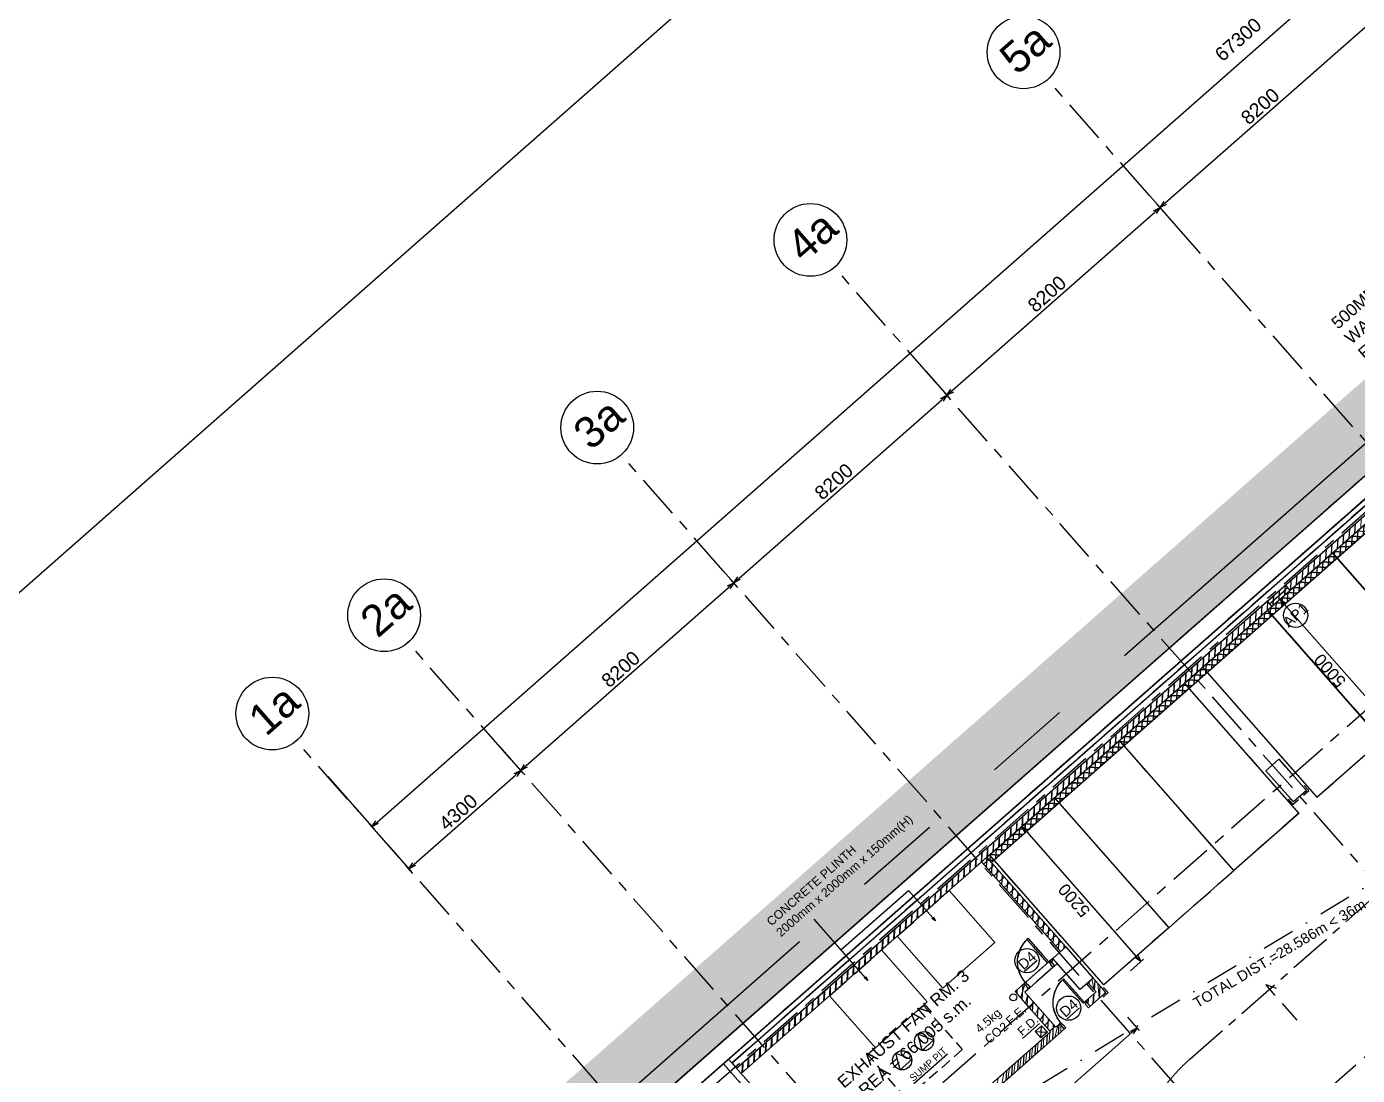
# Model space of a CAD drawing. Header units: millimetres. Extents: x 833946797 to 834440930, y 817746008 to 818399503.
# Drawn here: x 834256823 to 834295254, y 817992546 to 818022827 of the extents above; entities that cross this region are included whole.
import ezdxf
from ezdxf.enums import TextEntityAlignment as Align

# ---------------------------------------------------------------- set-up
doc = ezdxf.new("R2010")
doc.units = ezdxf.units.MM
doc.header["$LTSCALE"] = 100
for name, pattern in [('base plan(mm)$0$PHANTOM', [2.5, 1.25, -0.25, 0.25, -0.25, 0.25, -0.25]), ('CENTER', [2, 1.25, -0.25, 0.25, -0.25]), ('DASHDOT2', [12.7, 6.35, -3.175, 0, -3.175]), ('Grid Line', [22.225, 12.7, -3.175, 3.175, -3.175]), ('Hidden', [9.525, 6.35, -3.175]), ('HIDDEN2', [4.7625, 3.175, -1.5875])]:
    doc.linetypes.add(name, pattern=pattern)
for name, color, linetype in [('+C-10', 10, 'Continuous'), ('+C-160', 160, 'Hidden'), ('A-COLS', 3, 'Continuous'), ('DLN020__', 6, 'Continuous'), ('DLN030_1', 1, 'Continuous'), ('DLN030_2', 1, 'Continuous'), ('DLN0401_', 7, 'Continuous'), ('DLN0403__Room Name', 7, 'Continuous'), ('DLN040__', 3, 'Continuous'), ('DLN051__', 7, 'Continuous'), ('DLN060__', 7, 'Continuous'), ('DLN210__', 7, 'Continuous'), ('DLN325__', 7, 'Continuous'), ('DLN580__', 4, 'Continuous'), ('DLN660', 1, 'Continuous'), ('DLN810__', 1, 'Continuous'), ('DLN914', 3, 'base plan(mm)$0$PHANTOM'), ('FITDOOR', 7, 'Continuous'), ('MOE', 6, 'DASHDOT2')]:
    doc.layers.add(name, color=color, linetype=linetype)
for name, color, linetype, lineweight in [('A-DOOR', 6, 'Continuous', 9), ('A-PLINTH', 2, 'Continuous', 9), ('A-WALL', 7, 'Continuous', 9), ('CORNER GUARD', 2, 'Continuous', 50), ('HCL520__', 2, 'Continuous', 20), ('HCL520_T', 7, 'Continuous', 18)]:
    doc.layers.add(name, color=color, linetype=linetype, lineweight=lineweight)
doc.styles.get("Standard").update_dxf_attribs({"font": 'swiss.ttf'})
doc.styles.add('Swis721tBT', font='swissl.ttf')
doc.dimstyles.new('INTDIM', dxfattribs={"dimtxt": 200, "dimasz": 125, "dimexe": 100, "dimexo": 150, "dimgap": 80, "dimtad": 1, "dimdec": 0, "dimzin": 9, "dimdsep": 46, "dimtxsty": 'Swis721tBT', "dimblk": 'OPEN30', "dimcen": -125, "dimclrd": 256, "dimclre": 256, "dimclrt": 2, "dimaunit": 1, "dimadec": 1, "dimazin": 0, "dimtfac": 0.444444, "dimtdec": 0, "dimtix": 1, "dimtmove": 2, "dimatfit": 3, "dimldrblk": 'OPEN30', "dimfxl": 0, "dimtolj": 1, "dimlwd": -1, "dimlwe": -1, "dimarcsym": 0})
doc.dimstyles.new('INTDIM350', dxfattribs={"dimtxt": 350, "dimasz": 200, "dimexe": 100, "dimexo": 150, "dimgap": 100, "dimtad": 1, "dimdec": 0, "dimzin": 9, "dimdsep": 46, "dimtxsty": 'Swis721tBT', "dimblk": 'OPEN30', "dimcen": -125, "dimclrd": 256, "dimclre": 256, "dimclrt": 2, "dimaunit": 1, "dimadec": 1, "dimazin": 0, "dimtfac": 0.444444, "dimtdec": 0, "dimtix": 1, "dimtmove": 2, "dimatfit": 3, "dimldrblk": 'OPEN30', "dimfxl": 0, "dimtolj": 1, "dimlwd": -1, "dimlwe": -1, "dimarcsym": 0})
pattern_1 = [(86.350195828, (-1e-07, 1e-07), (-158.428018635, 10.105711821), [])]

# ---------------------------------------------------------------- blocks, each defined once
blk = doc.blocks.new('_Open30')
at = {"color": 0, "linetype": 'ByBlock', "lineweight": -2}
for p, q in [((-1, 0.27), (0, 0)), ((0, 0), (-1, -0.27)), ((0, 0), (-1, 0))]:
    blk.add_line(p, q, dxfattribs=at)
blk = doc.blocks.new('*D21')
at = {"layer": 'Defpoints', "color": 0}
for p in [(834276545, 818007565), (834277246, 818006769), (834270390, 818002148)]:
    blk.add_point(p, dxfattribs=at)
at = {"layer": 'DLN030_1', "linetype": 'Continuous'}
for p, q in [((834276644, 818007453), (834277312, 818006694)), ((834271241, 818001484), (834277096, 818006637)), ((834270489, 818002035), (834271157, 818001276))]:
    blk.add_line(p, q, dxfattribs=at)
at = {"layer": 'DLN030_1', "xscale": 200, "yscale": 200, "zscale": 200}
for p, rotation in [((834277246, 818006769), 41.35019658541407), ((834271091, 818001352), 221.350196585414)]:
    blk.add_blockref('_Open30', p, dxfattribs=dict(at, rotation=rotation))
at = {"layer": 'DLN030_1', "color": 2, "insert": (834273980, 818004275), "char_height": 400, "attachment_point": 5, "rotation": 41.3502, "style": 'Swis721tBT'}
blk.add_mtext('\\A1;8200', dxfattribs=at)
blk = doc.blocks.new('*D22')
at = {"layer": 'Defpoints', "color": 0}
for p in [(834282701, 818012983), (834283402, 818012186), (834276545, 818007565)]:
    blk.add_point(p, dxfattribs=at)
at = {"layer": 'DLN030_1', "linetype": 'Continuous'}
for p, q in [((834282800, 818012870), (834283468, 818012111)), ((834277396, 818006901), (834283252, 818012054)), ((834276644, 818007453), (834277312, 818006694))]:
    blk.add_line(p, q, dxfattribs=at)
at = {"layer": 'DLN030_1', "xscale": 200, "yscale": 200, "zscale": 200}
for p, rotation in [((834283402, 818012186), 41.35019658541407), ((834277246, 818006769), 221.350196585414)]:
    blk.add_blockref('_Open30', p, dxfattribs=dict(at, rotation=rotation))
at = {"layer": 'DLN030_1', "color": 2, "insert": (834280135, 818009692), "char_height": 400, "attachment_point": 5, "rotation": 41.3502, "style": 'Swis721tBT'}
blk.add_mtext('\\A1;8200', dxfattribs=at)
blk = doc.blocks.new('*D23')
at = {"layer": 'Defpoints', "color": 0}
for p in [(834288857, 818018400), (834289557, 818017604), (834282701, 818012983)]:
    blk.add_point(p, dxfattribs=at)
at = {"layer": 'DLN030_1', "linetype": 'Continuous'}
for p, q in [((834288956, 818018287), (834289623, 818017529)), ((834283552, 818012318), (834289407, 818017472)), ((834282800, 818012870), (834283468, 818012111))]:
    blk.add_line(p, q, dxfattribs=at)
at = {"layer": 'DLN030_1', "xscale": 200, "yscale": 200, "zscale": 200}
for p, rotation in [((834289557, 818017604), 41.35019658541407), ((834283402, 818012186), 221.350196585414)]:
    blk.add_blockref('_Open30', p, dxfattribs=dict(at, rotation=rotation))
at = {"layer": 'DLN030_1', "color": 2, "insert": (834286291, 818015109), "char_height": 400, "attachment_point": 5, "rotation": 41.3502, "style": 'Swis721tBT'}
blk.add_mtext('\\A1;8200', dxfattribs=at)
blk = doc.blocks.new('*D24')
at = {"layer": 'Defpoints', "color": 0}
for p in [(834295713, 818023021), (834297320, 818021195), (834290596, 818016423)]:
    blk.add_point(p, dxfattribs=at)
at = {"layer": 'DLN030_1', "linetype": 'Continuous'}
for p, q in [((834297221, 818021308), (834295647, 818023096)), ((834289708, 818017736), (834295563, 818022889)), ((834290497, 818016536), (834289491, 818017679))]:
    blk.add_line(p, q, dxfattribs=at)
at = {"layer": 'DLN030_1', "xscale": 200, "yscale": 200, "zscale": 200}
for p, rotation in [((834295713, 818023021), 41.35019658541407), ((834289557, 818017604), 221.350196585414)]:
    blk.add_blockref('_Open30', p, dxfattribs=dict(at, rotation=rotation))
at = {"layer": 'DLN030_1', "color": 2, "insert": (834292447, 818020527), "char_height": 400, "attachment_point": 5, "rotation": 41.3502, "style": 'Swis721tBT'}
blk.add_mtext('\\A1;8200', dxfattribs=at)
blk = doc.blocks.new('*D29')
at = {"layer": 'Defpoints', "color": 0}
for p in [(834270390, 818002148), (834271091, 818001352), (834267162, 817999307)]:
    blk.add_point(p, dxfattribs=at)
at = {"layer": 'DLN030_1', "linetype": 'Continuous'}
for p, q in [((834270489, 818002035), (834271157, 818001276)), ((834268013, 817998643), (834270940, 818001219)), ((834267261, 817999194), (834267929, 817998436))]:
    blk.add_line(p, q, dxfattribs=at)
at = {"layer": 'DLN030_1', "xscale": 200, "yscale": 200, "zscale": 200}
for p, rotation in [((834271091, 818001352), 41.35019658541407), ((834267863, 817998511), 221.350196585414)]:
    blk.add_blockref('_Open30', p, dxfattribs=dict(at, rotation=rotation))
at = {"layer": 'DLN030_1', "color": 2, "insert": (834269288, 818000145), "char_height": 400, "attachment_point": 5, "rotation": 41.3502, "style": 'Swis721tBT'}
blk.add_mtext('\\A1;4300', dxfattribs=at)
blk = doc.blocks.new('*D30')
at = {"layer": 'Defpoints', "color": 0}
for p in [(834315939, 818045751), (834317314, 818044188), (834265417, 818001289)]:
    blk.add_point(p, dxfattribs=at)
at = {"layer": 'DLN030_1', "linetype": 'Continuous'}
for p, q in [((834316038, 818045639), (834317380, 818044113)), ((834266943, 817999858), (834317164, 818044056)), ((834265517, 818001176), (834266859, 817999651))]:
    blk.add_line(p, q, dxfattribs=at)
at = {"layer": 'DLN030_1', "xscale": 200, "yscale": 200, "zscale": 200}
for p, rotation in [((834317314, 818044188), 41.35019658541407), ((834266793, 817999726), 221.350196585414)]:
    blk.add_blockref('_Open30', p, dxfattribs=dict(at, rotation=rotation))
at = {"layer": 'DLN030_1', "color": 2, "insert": (834291095, 818022093), "char_height": 400, "attachment_point": 1, "rotation": 41.3502, "line_spacing_factor": 0.938532, "style": 'Swis721tBT'}
blk.add_mtext('\\A1;67300', dxfattribs=at)
blk = doc.blocks.new('DR1CD')
at = {"layer": 'FITDOOR'}
for p, q in [((0, 1), (45, 1)), ((0, 1), (0, 0)), ((45, 0), (45, 1)), ((0, 0), (45, 0))]:
    blk.add_line(p, q, dxfattribs=at)
blk = doc.blocks.new('DR1CM')
at = {"layer": 'FITDOOR', "color": 6}
blk.add_arc((0, 0), 1, 0, 90, dxfattribs=at)
blk = doc.blocks.new('DLN-Single Door - Opening 2 - 950 x2138 _WH_-1922936-Car Park_B2_F')
at = {"layer": 'A-WALL', "lineweight": 25}
for p, q in [((-500, -100), (-500, 100)), ((500, -100), (500, 100))]:
    blk.add_line(p, q, dxfattribs=at)
at = {"layer": 'FITDOOR'}
for p, q in [((-437, 100), (-500, 100)), ((-500, 63), (-500, 100)), ((-488, 63), (-500, 63)), ((-437, -25), (-437, 100)), ((438, 100), (500, 100)), ((438, -25), (438, 100)), ((488, 63), (500, 63)), ((500, 63), (500, 100)), ((-500, -100), (-500, -63)), ((-488, -63), (-500, -63)), ((-450, -100), (-500, -100)), ((-450, -100), (-450, -25)), ((-437, -25), (-450, -25)), ((438, -25), (450, -25)), ((450, -100), (450, -25)), ((450, -100), (500, -100)), ((488, -63), (500, -63)), ((500, -100), (500, -63))]:
    blk.add_line(p, q, dxfattribs=at)
at = {"layer": 'DLN325__', "extrusion": (0, 0, -1), "yscale": 899.9999999999994, "zscale": -0.9999999999999993, "rotation": 179.9999999980843}
blk.add_blockref('DR1CD', (450, -100), dxfattribs=at)
at = {"layer": 'DLN325__', "extrusion": (0, 0, -1), "xscale": 899.9999999999986, "yscale": 899.9999999999986, "zscale": -899.9999999999986, "rotation": 179.9999999980843}
blk.add_blockref('DR1CM', (450, -100), dxfattribs=at)
blk = doc.blocks.new('DLN-Single Door - Opening 5 -  950 x 2025 _WH_-1665005-Car Park_B2_F')
at = {"layer": 'A-DOOR', "rotation": 359.9999999999991}
blk.add_blockref('DLN-Single Door - Opening 2 - 950 x2138 _WH_-1922936-Car Park_B2_F', (5, 0), dxfattribs=at)
blk = doc.blocks.new('DLN_Parking - Parking - 2500 x 5000 _WL_-V11-Car Park_B2_F')
at = {"layer": 'DLN660'}
for p, q in [((0, 0), (0, 4999.99534)), ((2500, 4999.99534), (2500, 0)), ((2500, 0), (0, 0))]:
    blk.add_line(p, q, dxfattribs=at)
blk = doc.blocks.new('CORNER GUARD')
at = {"layer": 'CORNER GUARD', "color": 0, "const_width": 20}
blk.add_lwpolyline([(-150, -50), (50, -50), (50, 150)], dxfattribs=at)
at = {"layer": 'Defpoints', "color": 0}
blk.add_lwpolyline([(-150, 0), (0, 0), (0, 150)], dxfattribs=at)
blk = doc.blocks.new('*D105')
at = {"layer": 'Defpoints', "color": 0, "ltscale": 1.5}
for p in [(834308028, 818005616, 0), (834282396, 817990019, 0), (834281716, 817989645, 0), (834284249, 817989719), (834286474, 817987663, 0)]:
    blk.add_point(p, dxfattribs=at)
at = {"layer": 'MOE', "linetype": 'Continuous', "ltscale": 1.5}
blk.add_arc((834282364, 817990038), 1912, 335.9818, 25.2618, dxfattribs=at)
at = {"layer": 'MOE', "ltscale": 1.5, "xscale": 200, "yscale": 200, "zscale": 200}
for p, rotation in [((834283998, 817991030), 118.2598019028831), ((834284019, 817989081), 242.983782187355)]:
    blk.add_blockref('_Open30', p, dxfattribs=dict(at, rotation=rotation))
at = {"layer": 'MOE', "color": 2, "ltscale": 1.5, "insert": (834284555, 817990061), "char_height": 350, "attachment_point": 5, "rotation": 270.6218, "style": 'Swis721tBT'}
blk.add_mtext('\\A1;{\\C1;>30%%D}', dxfattribs=at)
blk = doc.blocks.new('A$C029C5A43')
at = {"layer": '+C-160'}
for p, q in [((85921, 92816, 0), (21521, 92816, 0)), ((85421, 92316, 0), (22021, 92316, 0)), ((85271, 92166), (25571, 92166)), ((25571, 92166), (25571, 91966)), ((25571, 91966), (85071, 91966)), ((25571, 91954), (25582, 91965)), ((25607, 91765), (25807, 91965)), ((25831, 91765), (26031, 91965)), ((26056, 91765), (26256, 91965)), ((26280, 91765), (26480, 91965)), ((26505, 91765), (26705, 91965)), ((26729, 91765), (26929, 91965)), ((26954, 91765), (27154, 91965)), ((27178, 91765), (27378, 91965)), ((27403, 91765), (27603, 91965)), ((27627, 91765), (27827, 91965)), ((27852, 91765), (28052, 91965)), ((28076, 91765), (28276, 91965)), ((28301, 91765), (28501, 91965)), ((28525, 91765), (28725, 91965)), ((28750, 91765), (28950, 91965)), ((28974, 91765), (29174, 91965)), ((29199, 91765), (29399, 91965)), ((29423, 91765), (29623, 91965)), ((29648, 91765), (29848, 91965)), ((29872, 91765), (30072, 91965)), ((30097, 91765), (30297, 91965)), ((30321, 91765), (30521, 91965)), ((30546, 91765), (30746, 91965)), ((30770, 91765), (30970, 91965)), ((30995, 91765), (31195, 91965)), ((31219, 91765), (31419, 91965)), ((31444, 91765), (31644, 91965)), ((31668, 91765), (31868, 91965)), ((31893, 91765), (32093, 91965)), ((32117, 91765), (32317, 91965)), ((32342, 91765), (32542, 91965)), ((32566, 91765), (32766, 91965)), ((32791, 91765), (32991, 91965)), ((33015, 91765), (33215, 91965)), ((33240, 91765), (33440, 91965)), ((33464, 91765), (33664, 91965)), ((33689, 91765), (33889, 91965)), ((33913, 91765), (34113, 91965)), ((34138, 91765), (34338, 91965)), ((34362, 91765), (34562, 91965)), ((34587, 91765), (34787, 91965)), ((34811, 91765), (35011, 91965)), ((35036, 91765), (35236, 91965)), ((35260, 91765), (35460, 91965)), ((35485, 91765), (35685, 91965)), ((35709, 91765), (35909, 91965)), ((35934, 91765), (36134, 91965)), ((36158, 91765), (36358, 91965)), ((36383, 91765), (36583, 91965)), ((36607, 91765), (36807, 91965)), ((36832, 91765), (37032, 91965)), ((37056, 91765), (37256, 91965)), ((37281, 91765), (37481, 91965)), ((37505, 91765), (37705, 91965)), ((37730, 91765), (37930, 91965)), ((37954, 91765), (38154, 91965)), ((38179, 91765), (38379, 91965)), ((38403, 91765), (38603, 91965)), ((38628, 91765), (38828, 91965)), ((38852, 91765), (39052, 91965)), ((39077, 91765), (39277, 91965)), ((39301, 91765), (39501, 91965)), ((39526, 91765), (39726, 91965)), ((39751, 91765), (39951, 91965)), ((39975, 91765), (40175, 91965)), ((40200, 91765), (40400, 91965)), ((40424, 91765), (40624, 91965)), ((40649, 91765), (40849, 91965)), ((40873, 91765), (41073, 91965)), ((41098, 91765), (41298, 91965)), ((41322, 91765), (41522, 91965)), ((41547, 91765), (41747, 91965)), ((41771, 91765), (41971, 91965)), ((41996, 91765), (42196, 91965)), ((42220, 91765), (42420, 91965)), ((42445, 91765), (42645, 91965)), ((42669, 91765), (42869, 91965)), ((42894, 91765), (43094, 91965)), ((43118, 91765), (43318, 91965)), ((43343, 91765), (43543, 91965)), ((43567, 91765), (43767, 91965)), ((44423, 91966), (43721, 91966)), ((43792, 91765), (43992, 91965)), ((44016, 91765), (44216, 91965)), ((44241, 91765), (44441, 91965)), ((44465, 91765), (44665, 91965)), ((44690, 91765), (44890, 91965)), ((44914, 91765), (45114, 91965)), ((45139, 91765), (45339, 91965)), ((45363, 91765), (45563, 91965)), ((45588, 91765), (45788, 91965)), ((45812, 91765), (46012, 91965)), ((45980, 91966, 0), (45980, 91766, 0)), ((45980, 91866, 0), (46682, 91866, 0)), ((46037, 91765), (46237, 91965)), ((46261, 91765), (46461, 91965)), ((46486, 91765), (46686, 91965)), ((46682, 91966, 0), (46682, 91766, 0)), ((46710, 91765), (46910, 91965)), ((46935, 91765), (47135, 91965)), ((47159, 91765), (47359, 91965)), ((47384, 91765), (47584, 91965)), ((47608, 91765), (47808, 91965)), ((47833, 91765), (48033, 91965)), ((48057, 91765), (48257, 91965)), ((48282, 91765), (48482, 91965)), ((48506, 91765), (48706, 91965)), ((48731, 91765), (48931, 91965)), ((48955, 91765), (49155, 91965)), ((49180, 91765), (49380, 91965)), ((28971, 91765), (30971, 91765)), ((31571, 91765), (33571, 91765)), ((34821, 91550), (35021, 91750)), ((34821, 91326), (35021, 91526)), ((35021, 91621), (35166, 91766)), ((35021, 91566), (35021, 91766)), ((35021, 91766), (84871, 91766)), ((35021, 91566, 0), (35021, 91766, 0)), ((35112, 91566), (35021, 91657)), ((84671, 91566), (35021, 91566)), ((35121, 86766), (35121, 91766)), ((35337, 91566), (35137, 91766)), ((35191, 91566), (35391, 91766)), ((35561, 91566), (35361, 91766)), ((35415, 91566), (35615, 91766)), ((35786, 91566), (35586, 91766)), ((35640, 91566), (35840, 91766)), ((36010, 91566), (35810, 91766)), ((35864, 91566), (36064, 91766)), ((36235, 91566), (36035, 91766)), ((36089, 91566), (36289, 91766)), ((36459, 91566), (36259, 91766)), ((36313, 91566), (36513, 91766)), ((36684, 91566), (36484, 91766)), ((36538, 91566), (36738, 91766)), ((36908, 91566), (36708, 91766)), ((36762, 91566), (36962, 91766)), ((37133, 91566), (36933, 91766)), ((36987, 91566), (37187, 91766)), ((37357, 91566), (37157, 91766)), ((37211, 91566), (37411, 91766)), ((37582, 91566), (37382, 91766)), ((37436, 91566), (37636, 91766)), ((37806, 91566), (37606, 91766)), ((37621, 91766), (37621, 86766)), ((37621, 91766), (37621, 86766)), ((37660, 91566), (37860, 91766)), ((38031, 91566), (37831, 91766)), ((37885, 91566), (38085, 91766)), ((38255, 91566), (38055, 91766)), ((38109, 91566), (38309, 91766)), ((38480, 91566), (38280, 91766)), ((38334, 91566), (38534, 91766)), ((38704, 91566), (38504, 91766)), ((38558, 91566), (38758, 91766)), ((38929, 91566), (38729, 91766)), ((38783, 91566), (38983, 91766)), ((39153, 91566), (38953, 91766)), ((39007, 91566), (39207, 91766)), ((39378, 91566), (39178, 91766)), ((39232, 91566), (39432, 91766)), ((39602, 91566), (39402, 91766)), ((39456, 91566), (39656, 91766)), ((39827, 91566), (39627, 91766)), ((39681, 91566), (39881, 91766)), ((40051, 91566), (39851, 91766)), ((39905, 91566), (40105, 91766)), ((40276, 91566), (40076, 91766)), ((40121, 86766), (40121, 91766)), ((40121, 86766), (40121, 91766)), ((40130, 91566), (40330, 91766)), ((40500, 91566), (40300, 91766)), ((40354, 91566), (40554, 91766)), ((40725, 91566), (40525, 91766)), ((40579, 91566), (40779, 91766)), ((40949, 91566), (40749, 91766)), ((40803, 91566), (41003, 91766)), ((41174, 91566), (40974, 91766)), ((41028, 91566), (41228, 91766)), ((41398, 91566), (41198, 91766)), ((41252, 91566), (41452, 91766)), ((41623, 91566), (41423, 91766)), ((41477, 91566), (41677, 91766)), ((41847, 91566), (41647, 91766)), ((41701, 91566), (41901, 91766)), ((42072, 91566), (41872, 91766)), ((41926, 91566), (42126, 91766)), ((42296, 91566), (42096, 91766)), ((42150, 91566), (42350, 91766)), ((42521, 91566), (42321, 91766)), ((42375, 91566), (42575, 91766)), ((42745, 91566), (42545, 91766)), ((42599, 91566), (42799, 91766)), ((42621, 91766), (42621, 86766)), ((42970, 91566), (42770, 91766)), ((42824, 91566), (43024, 91766)), ((43194, 91566), (42994, 91766)), ((43048, 91566), (43248, 91766)), ((43419, 91566), (43219, 91766)), ((43273, 91566), (43473, 91766)), ((43321, 91766), (43321, 86766)), ((43643, 91566), (43443, 91766)), ((43497, 91566), (43697, 91766)), ((43868, 91566), (43668, 91766)), ((43722, 91566), (43922, 91766)), ((44092, 91566), (43892, 91766)), ((43946, 91566), (44146, 91766)), ((44317, 91566), (44117, 91766)), ((44171, 91566), (44371, 91766)), ((44541, 91566), (44341, 91766)), ((44395, 91566), (44595, 91766)), ((44766, 91566), (44566, 91766)), ((44620, 91566), (44820, 91766)), ((44990, 91566), (44790, 91766)), ((44844, 91566), (45044, 91766)), ((45215, 91566), (45015, 91766)), ((45069, 91566), (45269, 91766)), ((45439, 91566), (45239, 91766)), ((45293, 91566), (45493, 91766)), ((45664, 91566), (45464, 91766)), ((45518, 91566), (45718, 91766)), ((45888, 91566), (45688, 91766)), ((45742, 91566), (45942, 91766)), ((45821, 91766), (45821, 86766)), ((45821, 86766), (45821, 91766)), ((46113, 91566), (45913, 91766)), ((45967, 91566), (46167, 91766)), ((46337, 91566), (46137, 91766)), ((46191, 91566), (46391, 91766)), ((46562, 91566), (46362, 91766)), ((46416, 91566), (46616, 91766)), ((46787, 91566), (46587, 91766)), ((46640, 91566), (46840, 91766)), ((47011, 91566), (46811, 91766)), ((46865, 91566), (47065, 91766)), ((47236, 91566), (47036, 91766)), ((47089, 91566), (47289, 91766)), ((47460, 91566), (47260, 91766)), ((47314, 91566), (47514, 91766)), ((47685, 91566), (47485, 91766)), ((47538, 91566), (47738, 91766)), ((47909, 91566), (47709, 91766)), ((47763, 91566), (47963, 91766)), ((48134, 91566), (47934, 91766)), ((47987, 91566), (48187, 91766)), ((48358, 91566), (48158, 91766)), ((48212, 91566), (48412, 91766)), ((48321, 91766), (48321, 86766)), ((48321, 86766), (48321, 91766)), ((48583, 91566), (48383, 91766)), ((48436, 91566), (48636, 91766)), ((48807, 91566), (48607, 91766)), ((48661, 91566), (48861, 91766)), ((49032, 91566), (48832, 91766)), ((48885, 91566), (49085, 91766)), ((49256, 91566), (49056, 91766)), ((34821, 91101), (35021, 91301)), ((34821, 90877), (35021, 91077)), ((34821, 90652), (35021, 90852)), ((34821, 90428), (35021, 90628)), ((34821, 90203), (35021, 90403)), ((34821, 89979), (35021, 90179)), ((34821, 89754), (35021, 89954)), ((34821, 89530), (35021, 89730)), ((34366, 89216), (34321, 89216)), ((34321, 88316), (34321, 89216)), ((34366, 89216), (34366, 88316)), ((34821, 89305), (35021, 89505)), ((34821, 89081), (35021, 89281)), ((34821, 88856), (35021, 89056)), ((34821, 88632), (35021, 88832)), ((34821, 88407), (35021, 88607)), ((33446, 88316), (33071, 88316)), ((33071, 88229), (33157, 88315)), ((33071, 88004), (33382, 88315)), ((33446, 88116), (33271, 88116)), ((33406, 88115), (33416, 88125)), ((33466, 88316), (33416, 88316)), ((33416, 88316), (33416, 88278)), ((33428, 88278), (33416, 88278)), ((33416, 88153), (33416, 88116)), ((33428, 88153), (33416, 88153)), ((33478, 88116), (33416, 88116)), ((33466, 88316), (34366, 88316)), ((33466, 88316), (33466, 88241)), ((33478, 88241), (33466, 88241)), ((33478, 88241), (33478, 88116)), ((34353, 88116), (33478, 88116)), ((34366, 88316), (34321, 88316)), ((34353, 88241), (34353, 88116)), ((34353, 88241), (34366, 88241)), ((34353, 88116), (34416, 88116)), ((34366, 88316), (34366, 88241)), ((34366, 88316), (34416, 88316)), ((34521, 88316), (34396, 88316)), ((34521, 88116), (34396, 88116)), ((34404, 88278), (34416, 88278)), ((34404, 88153), (34416, 88153)), ((34416, 88316), (34416, 88278)), ((34416, 88227), (34504, 88315)), ((34416, 88153), (34416, 88116)), ((34521, 87116, 0), (34521, 88316, 0)), ((34521, 88316, 0), (35021, 88316, 0)), ((34521, 87116, 0), (34521, 88316, 0)), ((34521, 88316, 0), (35021, 88316, 0)), ((34953, 88315), (35021, 88383)), ((35021, 88316, 0), (35021, 87116, 0)), ((35021, 88316, 0), (35021, 87116, 0)), ((42721, 87116, 0), (42721, 88316, 0)), ((42721, 88316, 0), (43221, 88316, 0)), ((42721, 87116, 0), (42721, 88316, 0)), ((42721, 88316, 0), (43221, 88316, 0)), ((43221, 88316, 0), (43221, 87116, 0)), ((43221, 88316, 0), (43221, 87116, 0)), ((33071, 87780), (33271, 87980)), ((33071, 87555), (33271, 87755)), ((34366, 87666), (34321, 87666)), ((34321, 86766), (34321, 87666)), ((34366, 87666), (34366, 86766)), ((33071, 87331), (33271, 87531)), ((33071, 87106), (33271, 87306)), ((42671, 87066), (42671, 87266)), ((42721, 87116), (42721, 87266)), ((43221, 87116, 0), (43221, 87266, 0)), ((43271, 87066, 0), (43271, 87266, 0)), ((32979, 86565), (33271, 86857)), ((33071, 86882), (33271, 87082)), ((35021, 87116, 0), (34521, 87116, 0)), ((35021, 87116, 0), (34521, 87116, 0)), ((34821, 87060), (34876, 87115)), ((34821, 86836), (35021, 87036)), ((42871, 87066), (42671, 87066)), ((43221, 87116, 0), (42721, 87116, 0)), ((43221, 87116, 0), (42721, 87116, 0)), ((42871, 87116), (42721, 87116)), ((43071, 87116, 0), (43221, 87116, 0)), ((43071, 87066, 0), (43271, 87066, 0)), ((31183, 86565), (31383, 86765)), ((31407, 86565), (31607, 86765)), ((31632, 86565), (31832, 86765)), ((31856, 86565), (32056, 86765)), ((32081, 86565), (32281, 86765)), ((32305, 86565), (32505, 86765)), ((32530, 86565), (32730, 86765)), ((32754, 86565), (32954, 86765)), ((33203, 86565), (33403, 86765)), ((33466, 86766), (33416, 86766)), ((33416, 86766), (33416, 86728)), ((33428, 86728), (33416, 86728)), ((33416, 86603), (33416, 86566)), ((33428, 86603), (33416, 86603)), ((33478, 86566), (33416, 86566)), ((33466, 86766), (33466, 86691)), ((33478, 86691), (33466, 86691)), ((33478, 86691), (33478, 86566)), ((34366, 86766), (34321, 86766)), ((34353, 86691), (34353, 86566)), ((34353, 86691), (34366, 86691)), ((34353, 86566), (34416, 86566)), ((34366, 86766), (34366, 86691)), ((34366, 86766), (34416, 86766)), ((34404, 86728), (34416, 86728)), ((34404, 86603), (34416, 86603)), ((34416, 86766), (34416, 86728)), ((34416, 86655), (34526, 86765)), ((34416, 86603), (34416, 86566)), ((34551, 86565), (34751, 86765)), ((34775, 86565), (35021, 86811)), ((34871, 86566), (35021, 86566)), ((34871, 86516), (35071, 86516)), ((35000, 86565), (35021, 86587)), ((35021, 86566), (35021, 86716)), ((35071, 86516), (35071, 86716)), ((37621, 86766), (35121, 86766)), ((37621, 86766), (40121, 86766)), ((42621, 86766), (40121, 86766)), ((43321, 86766), (45821, 86766)), ((38639, 82316), (38639, 83685)), ((38639, 83685), (38791, 83407))]:
    blk.add_line(p, q, dxfattribs=at)
at = {"layer": '+C-160', "lineweight": 18}
for p, q in [((25371, 90066, 0), (25371, 92316, 0)), ((25571, 90066, 0), (25571, 92316, 0)), ((85071, 91966), (25571, 91966, 0)), ((85071, 91966, 0), (25571, 91966, 0)), ((84871, 91766, 0), (25571, 91766, 0)), ((34821, 91766), (34821, 88316)), ((35021, 91766), (35021, 88316)), ((35021, 91766), (59271, 91766)), ((33071, 88316), (33071, 86766)), ((33271, 88116), (33271, 86766)), ((34521, 88316), (34521, 87116)), ((35021, 88316), (34521, 88316)), ((35021, 87116), (35021, 88316)), ((42721, 88316), (42721, 87116)), ((43221, 88316), (42721, 88316)), ((43221, 87116), (43221, 88316)), ((34521, 87116), (35021, 87116)), ((34821, 86766), (34821, 87116)), ((35021, 86566), (35021, 87116)), ((35021, 86565), (35021, 87115)), ((35021, 86565), (35021, 87115)), ((42721, 87116), (43221, 87116)), ((33071, 86766), (27371, 86766)), ((33416, 86566), (27571, 86566)), ((33416, 86766), (33271, 86766)), ((33416, 86766), (33271, 86766)), ((33416, 86566), (33416, 86766)), ((34416, 86766), (34416, 86566)), ((34416, 86766), (34821, 86766)), ((34416, 86566), (35021, 86566)), ((34416, 86565), (35021, 86565)), ((34416, 86565), (35021, 86565))]:
    blk.add_line(p, q, dxfattribs=at)
at = {"layer": '+C-160', "lineweight": 13}
for p, q in [((45980, 91766, 0), (45980, 91966, 0)), ((46682, 91766, 0), (46682, 91966, 0))]:
    blk.add_line(p, q, dxfattribs=at)
at = {"layer": '+C-160', "lineweight": 25}
for p, q in [((33416, 88316), (33416, 88116)), ((34416, 88316), (34416, 88116)), ((33416, 86766), (33416, 86566)), ((34416, 86766), (34416, 86566))]:
    blk.add_line(p, q, dxfattribs=at)
at = {"layer": '+C-160'}
for centre in [(34366, 88316), (34366, 86766)]:
    blk.add_arc(centre, 900, 90, 180, dxfattribs=at)
blk = doc.blocks.new('A$C0B7538C7')
at = {"layer": 'HCL520__'}
blk.add_text('F.D.', height=250, rotation=41.4181, dxfattribs=at).set_placement((-364, -169))
blk = doc.blocks.new('*D143')
at = {"layer": 'Defpoints', "color": 0}
for p in [(834288515, 817994342), (834288891, 817993916), (834279303, 817985965)]:
    blk.add_point(p, dxfattribs=at)
at = {"layer": 'DLN030_2', "linetype": 'Continuous'}
for p, q in [((834288615, 817994230), (834288957, 817993841)), ((834279695, 817985823), (834288741, 817993784)), ((834279402, 817985852), (834279611, 817985616))]:
    blk.add_line(p, q, dxfattribs=at)
at = {"layer": 'DLN030_2', "xscale": 200, "yscale": 200, "zscale": 200}
for p, rotation in [((834288891, 817993916), 41.35019583601527), ((834279545, 817985691), 221.3501958360152)]:
    blk.add_blockref('_Open30', p, dxfattribs=dict(at, rotation=rotation))
at = {"layer": 'DLN030_2', "color": 2, "insert": (834284033, 817990013), "char_height": 350, "attachment_point": 5, "rotation": 41.3502, "style": 'Swis721tBT'}
blk.add_mtext('\\A1;12450', dxfattribs=at)
blk = doc.blocks.new('*D144')
at = {"layer": 'Defpoints', "color": 0}
for p in [(834284553, 817998844), (834289002, 817995832), (834288590, 817995469)]:
    blk.add_point(p, dxfattribs=at)
at = {"layer": 'DLN030_2', "linetype": 'Continuous'}
for p, q in [((834284666, 817998944), (834285642, 817999802)), ((834285699, 817999586), (834288870, 817995983)), ((834288702, 817995568), (834289077, 817995899))]:
    blk.add_line(p, q, dxfattribs=at)
at = {"layer": 'DLN030_2', "xscale": 200, "yscale": 200, "zscale": 200}
for p, rotation in [((834285567, 817999736), 131.3501958360153), ((834289002, 817995832), 311.3501958360153)]:
    blk.add_blockref('_Open30', p, dxfattribs=dict(at, rotation=rotation))
at = {"layer": 'DLN030_2', "color": 2, "insert": (834287074, 817997600), "char_height": 350, "attachment_point": 5, "rotation": 131.3502, "style": 'Swis721tBT'}
blk.add_mtext('\\A1;5200', dxfattribs=at)
blk = doc.blocks.new('*D177')
at = {"layer": 'Defpoints', "color": 0}
for p in [(834293085, 818006353), (834296323, 818002542), (834296388, 818002599)]:
    blk.add_point(p, dxfattribs=at)
at = {"layer": 'DLN030_2', "linetype": 'Continuous'}
for p, q in [((834292972, 818006253), (834292945, 818006230)), ((834293152, 818006146), (834296191, 818002692)), ((834296275, 818002500), (834296248, 818002476))]:
    blk.add_line(p, q, dxfattribs=at)
at = {"layer": 'DLN030_2', "xscale": 200, "yscale": 200, "zscale": 200}
for p, rotation in [((834293020, 818006296), 131.3501958360153), ((834296323, 818002542), 311.3501958360153)]:
    blk.add_blockref('_Open30', p, dxfattribs=dict(at, rotation=rotation))
at = {"layer": 'DLN030_2', "color": 2, "insert": (834294461, 818004234), "char_height": 350, "attachment_point": 5, "rotation": 131.3502, "style": 'Swis721tBT'}
blk.add_mtext('\\A1;5000', dxfattribs=at)

msp = doc.modelspace()

# ---------------------------------------------------------------- hatches: boundary and pattern name
at = {"layer": 'A-WALL'}
h = msp.add_hatch(dxfattribs=at)
h.set_pattern_fill('ANSI31', scale=50)
h.set_pattern_definition(pattern_1)
edge = h.paths.add_edge_path()
edge.add_line((834373398.9, 817975260.5), (834373587.8, 817975426.8))
edge.add_line((834373587.8, 817975426.8), (834373233.3, 817980498))
edge.add_line((834373233.3, 817980498), (834338943.8, 818019460))
edge.add_arc((834332615.6, 818013879.7), 8437.1, 41.40656, 102.76311)
edge.add_line((834330751.7, 818022108.4), (834321993.3, 818032060.3))
edge.add_line((834321993.3, 818032060.3), (834277327.5, 817992751.1))
edge.add_line((834277327.5, 817992751.1), (834277459.6, 817992600.9))
edge.add_line((834277459.6, 817992600.9), (834321975.3, 818031778))
edge.add_line((834321975.3, 818031778), (834330680.7, 818021886.4))
edge.add_arc((834332615.6, 818013879.7), 8237.1, 41.40793, 103.58613, ccw=False)
edge.add_line((834338793.6, 818019327.9), (834373038.5, 817980416.6))
edge.add_line((834373038.5, 817980416.6), (834373398.9, 817975260.5))
h = msp.add_hatch(dxfattribs=at)
h.set_pattern_fill('ANSI31', scale=50)
h.set_pattern_definition(pattern_1)
h.paths.add_polyline_path([(834286682.7, 817996122.2), (834286832.9, 817996254.3), (834284553.6, 817998844.2), (834284403.4, 817998712)])
h = msp.add_hatch(dxfattribs=at)
h.set_pattern_fill('ANSI31', scale=50)
h.set_pattern_definition(pattern_1)
h.paths.add_polyline_path([(834286510.8, 817995704.5), (834286589.6, 817995773.8), (834286457.5, 817995924), (834286378.7, 817995854.6)])
h = msp.add_hatch(dxfattribs=at)
h.set_pattern_fill('ANSI31', scale=50)
h.set_pattern_definition(pattern_1)
h.paths.add_polyline_path([(834287534.8, 817994540.9), (834287989, 817994940.6), (834287625.6, 817995353.5), (834287475.6, 817995221.4), (834287706.8, 817994958.7), (834287402.7, 817994691)])
h = msp.add_hatch(dxfattribs=at)
h.set_pattern_fill('ANSI31', scale=50)
h.set_pattern_definition(pattern_1)
h.paths.add_polyline_path([(834279304, 817985965), (834283057.1, 817989268), (834282396.4, 817990018.7), (834286784.2, 817993880.2), (834286652, 817994030.4), (834286543.2, 817993934.6), (834285651.3, 817994948), (834285760.1, 817995043.8), (834285628, 817995193.9), (834285369, 817994966), (834286393, 817993802.4), (834282114.1, 817990036.7), (834282774.8, 817989286), (834279171.9, 817986115.2)])
at = {"layer": 'DLN060__'}
h = msp.add_hatch(dxfattribs=at)
h.set_pattern_fill('EARTH', color=251, scale=150, angle=45)
h.set_pattern_definition([(86.35019583, (1453154.1, 238293.2), (-889.9338409, 1011.2023827), [952.5, -952.5]), (86.35019583, (1452797.6, 238315.9), (-889.9338409, 1011.2023827), [952.5, -952.5]), (86.35019583, (1452441.2, 238338.6), (-889.9338409, 1011.2023827), [952.5, -952.5]), (176.35019583, (1452329.9, 238465), (-1011.2023827, -889.9338409), [952.5, -952.5]), (176.35019583, (1452352.65, 238821.5), (-1011.2023827, -889.9338409), [952.5, -952.5]), (176.35019583, (1452375.4, 239178), (-1011.2023827, -889.9338409), [952.5, -952.5])])
edge = h.paths.add_edge_path()
edge.add_line((834303001.7, 817954269.4), (834304578.4, 817955656.4))
edge.add_line((834304578.4, 817955656.4), (834331037.8, 817925591.5))
edge.add_line((834331037.8, 817925591.5), (834375206.5, 817964463.2))
edge.add_line((834375206.5, 817964463.2), (834374060.9, 817980844.8))
edge.add_line((834374060.9, 817980844.8), (834339581.5, 818020021.9))
edge.add_arc((834332615.9, 818013881.7), 9285.6, 41.39677, 99.60462)
edge.add_line((834331066.6, 818023037.1), (834322069.8, 818033259.9))
edge.add_line((834322069.8, 818033259.9), (834273725.6, 817990713.5))
edge.add_line((834273725.6, 817990713.5), (834304578.4, 817955656.4))
edge.add_line((834304578.4, 817955656.4), (834303001.7, 817954269.4))
edge.add_line((834303001.7, 817954269.4), (834270761.5, 817990902.8))
edge.add_line((834270761.5, 817990902.8), (834322258.6, 818036224.1))
edge.add_line((834322258.6, 818036224.1), (834331970.3, 818025189))
edge.add_arc((834332622.3, 818013717.3), 11490.2, 42.02614, 93.25305, ccw=False)
edge.add_line((834341157.7, 818021409.6), (834375550.8, 817982329.9))
edge.add_line((834375550.8, 817982329.9), (834377279, 817963489.7))
edge.add_line((834377279, 817963489.7), (834330848.8, 817922627.7))
edge.add_line((834330848.8, 817922627.7), (834303001.7, 817954269.4))
at = {"layer": 'DLN810__'}
h = msp.add_hatch(dxfattribs=at)
h.set_pattern_fill('ANSI37', color=256, scale=50)
h.set_pattern_definition([(86.3502, (834380398.39, 817998539.35), (-158.42802, 10.1057), []), (176.3502, (834380398.39, 817998539.35), (-10.1057, -158.42802), [])])
h.paths.add_polyline_path([(834321957, 818031496.1), (834284685.4, 817998694.3), (834284553.3, 817998844.5), (834321975, 818031778.3)])

# ---------------------------------------------------------------- linework, layer by layer
at = {"layer": '+C-10'}
for p, q in [((834285640.6, 817995551.2), (834286007, 817995873.7)), ((834286869, 817994176.5), (834287233.9, 817994497.6)), ((834285586.5, 817993611.6), (834286075, 817994041.5)), ((834282442.2, 817992310.3), (834283417.1, 817993168.3))]:
    msp.add_line(p, q, dxfattribs=at)
at = {"color": 2}
msp.add_lwpolyline([(834427839, 818002704.1), (834318889.5, 817906820.3), (834242269.6, 817993880.9), (834351219.2, 818089764.7)], close=True, dxfattribs=at)
at = {"layer": 'A-COLS', "color": 5}
for p, q in [((834322069.5, 818033260.2, -0.1), (834273725.4, 817990713.8, -0.1)), ((834322024.5, 818032554.6, -0.1), (834274431, 817990668.8, -0.1))]:
    msp.add_line(p, q, dxfattribs=at)
at = {"layer": 'A-COLS', "lineweight": 18}
for p, q in [((834292988.2, 818001672), (834292612.9, 818001341.7)), ((834293781, 818000771.2), (834292988.2, 818001672)), ((834292612.9, 818001341.7), (834293405.7, 818000440.8)), ((834293405.7, 818000440.8), (834293781, 818000771.2)), ((834286832.6, 817996254.6), (834286457.2, 817995924.3)), ((834287625.4, 817995353.8), (834286832.6, 817996254.6)), ((834286457.2, 817995924.3), (834287250, 817995023.4)), ((834287250, 817995023.4), (834287625.4, 817995353.8))]:
    msp.add_line(p, q, dxfattribs=at)
at = {"layer": 'A-COLS', "elevation": -0.1}
for points in [[(834293781, 818000771.2), (834293405.7, 818000440.8), (834292612.9, 818001341.7), (834292988.2, 818001672)], [(834293781, 818000771.2), (834293405.7, 818000440.8), (834292612.9, 818001341.7), (834292988.2, 818001672)], [(834287625.4, 817995353.8), (834287250, 817995023.4), (834286457.2, 817995924.3), (834286832.6, 817996254.6)], [(834287625.4, 817995353.8), (834287250, 817995023.4), (834286457.2, 817995924.3), (834286832.6, 817996254.6)]]:
    msp.add_lwpolyline(points, close=True, dxfattribs=at)
at = {"layer": 'A-DOOR'}
msp.add_line((834292714.1, 818006159.8, 0), (834293240.9, 818006623.4, 0), dxfattribs=at)
for points in [[(834293174.8, 818006698.5, 0), (834293307, 818006548.3, 0)], [(834292648, 818006234.8, 0), (834292780.2, 818006084.7, 0)]]:
    msp.add_polyline3d(points, dxfattribs=at)
at = {"layer": 'A-PLINTH'}
for points in [[(834281963.7, 817996564.9), (834283465.1, 817997886.2), (834284786.4, 817996384.8), (834283285, 817995063.5)], [(834280011.9, 817994847.2), (834281513.3, 817996168.5), (834282834.6, 817994667.1), (834281333.2, 817993345.8)]]:
    msp.add_lwpolyline(points, close=True, dxfattribs=at)
at = {"layer": 'A-WALL', "lineweight": 18}
for p, q in [((834321993, 818032060.6), (834277327.2, 817992751.4, -0.1)), ((834321993, 818032060.6, -0.1), (834277327.2, 817992751.4, -0.1)), ((834321975, 818031778.3, -0.1), (834277459.3, 817992601.2, -0.1)), ((834284553.3, 817998844.5), (834302757.4, 818014865.4)), ((834284403.2, 817998712.3), (834286682.5, 817996122.5)), ((834285368.8, 817994966.3), (834286392.8, 817993802.7)), ((834285651, 817994948.3), (834286542.9, 817993934.9)), ((834287402.4, 817994691.3), (834287534.6, 817994541.2)), ((834286783.9, 817993880.5), (834282396.1, 817990019)), ((834286651.8, 817994030.7), (834286542.9, 817993934.9)), ((834286651.8, 817994030.7), (834286542.9, 817993934.9)), ((834286783.9, 817993880.5), (834286651.8, 817994030.7)), ((834286392.8, 817993802.7), (834282113.9, 817990037)), ((834278432.3, 817991192.9, 0), (834276945.8, 817992882, -0.1)), ((834278582.5, 817991325.1, 0), (834277096, 817993014.1, -0.1))]:
    msp.add_line(p, q, dxfattribs=at)
at = {"layer": 'A-WALL'}
for p, q in [((834291478.9, 818005205.9), (834290952.1, 818004742.3)), ((834286457.2, 817995924.3), (834286363.4, 817995841.7)), ((834286589.4, 817995774.1), (834286495.5, 817995691.5)), ((834285650.3, 817995214), (834285368.8, 817994966.3)), ((834285782.4, 817995063.9), (834285651, 817994948.3))]:
    msp.add_line(p, q, dxfattribs=at)
at = {"layer": 'A-WALL', "color": 1}
for p, q in [((834285665.3, 817995227.3), (834286340.9, 817995821.9)), ((834286463.6, 817995663.5), (834285806.8, 817995085.4))]:
    msp.add_line(p, q, dxfattribs=at)
at = {"layer": 'A-WALL', "lineweight": 18}
for points in [[(834284553.3, 817998844.5), (834286832.6, 817996254.6)], [(834287534.6, 817994541.2), (834287988.7, 817994940.9), (834287625.4, 817995353.8)], [(834287534.8, 817994540.9), (834287989, 817994940.6), (834287625.6, 817995353.5)], [(834287534.8, 817994540.9), (834287989, 817994940.6), (834287625.6, 817995353.5)], [(834287402.4, 817994691.3), (834287706.5, 817994959), (834287475.3, 817995221.7)]]:
    msp.add_lwpolyline(points, dxfattribs=at)
at = {"layer": 'DLN020__', "linetype": 'Grid Line'}
for p, q in [((834330794.4, 818039872.6), (834261456.5, 817978850)), ((834332617.1, 818035748.6), (834264297.3, 817975622.1)), ((834338590.2, 818031014.5), (834269252.3, 817969991.9)), ((834353860.2, 817944538.6), (834286307.1, 818021296.9)), ((834347704.6, 817939121.1), (834280151.5, 818015879.5)), ((834341549, 817933703.7), (834273995.9, 818010462.1)), ((834335393.4, 817928286.3), (834267840.3, 818005044.7)), ((834332165.4, 817925445.5), (834264612.3, 818002203.9))]:
    msp.add_line(p, q, dxfattribs=at)
at = {"layer": 'DLN020__', "linetype": 'Continuous'}
for centre in [(834285613.4, 818022085.1), (834279457.8, 818016667.7), (834273302.2, 818011250.3), (834267146.6, 818005832.9), (834263918.6, 818002992.1)]:
    msp.add_circle(centre, 1050, dxfattribs=at)
at = {"layer": 'DLN0401_', "color": 0}
for centre in [(834293469.6, 818005832.4), (834293469.6, 818005832.4), (834285710.3, 817995858.4), (834285710.3, 817995858.4), (834286917, 817994487.3), (834286917, 817994487.3)]:
    msp.add_circle(centre, 350, dxfattribs=at)
at = {"layer": 'DLN040__'}
msp.add_line((834280340.3, 817996170.4), (834282292.1, 817997888.1), dxfattribs=at)
at = {"layer": 'DLN060__', "color": 252, "elevation": -0.1}
msp.add_lwpolyline([(834375206.5, 817964463.2), (834374060.9, 817980844.8), (834339581.5, 818020021.9, 0.2600156), (834331066.6, 818023037.1), (834322069.5, 818033260.2), (834273725.4, 817990713.8), (834331037.8, 817925591.5), (834375206.5, 817964463.2)], format="xyb", dxfattribs=at)
at = {"layer": 'DLN060__', "color": 252}
msp.add_lwpolyline([(834374690.4, 817964675.1), (834373573.9, 817980641.3), (834339206.2, 818019691.6, 0.2684144), (834330878.5, 818022494.1), (834322024.5, 818032554.6), (834274431, 817990668.8), (834331082.6, 817926297.5), (834374690.4, 817964675.1)], format="xyb", dxfattribs=at)
at = {"layer": 'DLN210__', "lineweight": 13}
for points in [[(834293307, 818006548.3, 0), (834293174.8, 818006698.5, 0)], [(834292780.2, 818006084.7, 0), (834292648, 818006234.8, 0)]]:
    msp.add_polyline3d(points, dxfattribs=at)
at = {"layer": 'DLN580__'}
msp.add_circle((834285316.5, 817994798.2), 100, dxfattribs=at)
at = {"layer": 'DLN810__', "color": 2, "linetype": 'CENTER', "ltscale": 10}
msp.add_line((834290416.9, 817993014.4), (834320969.8, 818019903.2), dxfattribs=at)
at = {"layer": 'DLN810__'}
for p, q in [((834284685.4, 817998694.3, -0.1), (834284553.3, 817998844.5, -0.1)), ((834285947.9, 817993813.5, -0.1), (834286300.7, 817993791, -0.1)), ((834286113.1, 817993625.8, -0.1), (834286135.6, 817993978.7, -0.1))]:
    msp.add_line(p, q, dxfattribs=at)
for points in [[(834322011, 818032342.9), (834277195.1, 817992901.5), (834277327.2, 817992751.4), (834321993, 818032060.6)], [(834321957, 818031496.1), (834284685.4, 817998694.3), (834284553.3, 817998844.5), (834321975, 818031778.3)]]:
    msp.add_lwpolyline(points, close=True, dxfattribs=at)
at = {"layer": 'DLN810__', "linetype": 'HIDDEN2'}
msp.add_lwpolyline([(834283845.1, 817993291.8), (834282231.2, 817991871.4), (834281108, 817993147.6), (834282722, 817994568)], close=True, dxfattribs=at)
at = {"layer": 'DLN810__', "elevation": -0.1}
msp.add_lwpolyline([(834285947.9, 817993813.5), (834286135.6, 817993978.7), (834286300.7, 817993791), (834286113.1, 817993625.8)], close=True, dxfattribs=at)
for points in [[(834283016.1, 817993558.5), (834282684.3, 817993266.5), (834282558.2, 817993744.3), (834283016.1, 817993558.5)], [(834282384.9, 817993003), (834282053.1, 817992711), (834281927, 817993188.7), (834282384.9, 817993003)]]:
    msp.add_lwpolyline(points, dxfattribs=at)
at = {"layer": 'DLN810__'}
for centre in [(834282740.7, 817993536.9, -0.1), (834282109.5, 817992981.4, -0.1)]:
    msp.add_circle(centre, 276.2, dxfattribs=at)
at = {"layer": 'DLN810__', "color": 2, "linetype": 'CENTER', "ltscale": 10}
for centre, start, end in [((834298449.5, 817993423.1), 41.3502, 131.3502), ((834293720.2, 817989260.9), 131.3502, 221.3502)]:
    msp.add_arc(centre, 5000, start, end, dxfattribs=at)
at = {"layer": 'DLN914', "ltscale": 100}
msp.add_lwpolyline([(834108001, 818027127, 0.5997319), (834250993, 817971639), (834354591, 818062813), (834364181, 818069493), (834374299, 818054161), (834383724, 817919334), (834429567.9, 817872652.7), (834427481, 817871856), (834422426, 817865906), (834398360, 817846374), (834371127, 817819016), (834357334, 817802650), (834345460, 817778030), (834335418, 817757919, -0.3055462), (834321131, 817746233), (834321131, 817746233), (834302565, 817746008), (834292360, 817748208), (834267601, 817746622), (834095099, 817746458)], format="xyb", dxfattribs=at)
at = {"layer": 'MOE', "ltscale": 1.5}
msp.add_lwpolyline([(834310439, 818002875.8), (834308027.6, 818005615.8), (834282396.4, 817990018.7)], dxfattribs=at)

# ---------------------------------------------------------------- block references
at = {"rotation": 41.35019582799567}
msp.add_blockref('A$C029C5A43', (834318889.5, 817906820.3), dxfattribs=at)
at = {"color": 6}
msp.add_blockref('A$C0B7538C7', (834285936, 817993843.6, -0.1), dxfattribs=at)
at = {"layer": 'A-DOOR', "rotation": 221.3501958279962}
for p in [(834286072.9, 817995452.8), (834287096.9, 817994289.2)]:
    msp.add_blockref('DLN-Single Door - Opening 5 -  950 x 2025 _WH_-1665005-Car Park_B2_F', p, dxfattribs=at)
at = {"layer": 'CORNER GUARD', "rotation": 41.3501958279957}
for p in [(834293781, 818000771.2, -0.1), (834287988.7, 817994940.9)]:
    msp.add_blockref('CORNER GUARD', p, dxfattribs=at)
at = {"layer": 'CORNER GUARD', "xscale": -1, "rotation": 41.3501958664126}
msp.add_blockref('CORNER GUARD', (834293405.7, 818000440.8), dxfattribs=at)
at = {"layer": 'DLN660', "xscale": -1}
for p, rotation in [((834299717.4, 818005529.4), 41.35019582798741), ((834297840.7, 818003877.8), 41.35019582798741), ((834295964, 818002226.2), 41.35019582798741), ((834291685.1, 817998460.4), 41.35019582798198)]:
    msp.add_blockref('DLN_Parking - Parking - 2500 x 5000 _WL_-V11-Car Park_B2_F', p, dxfattribs=dict(at, rotation=rotation))
at = {"layer": 'DLN660', "rotation": 41.3501958279957}
for p in [(834291685.1, 817998460.4), (834287931.7, 817995157.1)]:
    msp.add_blockref('DLN_Parking - Parking - 2500 x 5000 _WL_-V11-Car Park_B2_F', p, dxfattribs=at)

# ---------------------------------------------------------------- texts
at = {"layer": 'DLN0401_', "style": 'Swis721tBT'}
msp.add_text('AP1', height=300, rotation=41.3502, dxfattribs=at).set_placement((834293469.6, 818005832.4), align=Align.MIDDLE_CENTER)
msp.add_text('AP1', height=300, rotation=41.3502, dxfattribs=at).set_placement((834293469.6, 818005832.4), align=Align.MIDDLE_CENTER)
at = {"layer": 'DLN0401_'}
msp.add_text('TOTAL DIST.=28.586m < 36m', height=300, rotation=30.7635, dxfattribs=at).set_placement((834290629.8, 817994479.4))
msp.add_text('TOTAL DIST.=28.586m < 36m', height=300, rotation=30.7635, dxfattribs=at).set_placement((834290629.8, 817994479.4))
at = {"layer": 'DLN0401_', "style": 'Swis721tBT'}
for p in [(834285610.6, 817995573.3), (834286817.3, 817994202.1)]:
    msp.add_text('D4', height=300, rotation=41.3502, dxfattribs=at).set_placement(p)
at = {"layer": 'DLN0401_', "color": 0, "insert": (834280566.3, 817991967.5), "char_height": 350, "width": 4723.109, "attachment_point": 1, "rotation": 41.3502, "line_spacing_factor": 1.00667}
msp.add_mtext('AREA = 66.005 s.m.', dxfattribs=at)
at = {"layer": 'DLN0403__Room Name', "insert": (834280198.3, 817992417.4, 0.1), "char_height": 350, "width": 6854.922, "attachment_point": 1, "rotation": 41.3502, "line_spacing_factor": 1.00667}
msp.add_mtext('EXHAUST FAN RM. 3', dxfattribs=at)
at = {"layer": 'DLN040__', "insert": (834294462.9, 818014337.4, -0.1), "char_height": 350, "width": 6585.266, "attachment_point": 1, "rotation": 41.3502}
msp.add_mtext('500MM THICK RETAINING WALL TO STRUCTURAL ENGINEERS DETAILS', dxfattribs=at)
at = {"layer": 'DLN040__', "insert": (834278164, 817997031, 0), "char_height": 250, "attachment_point": 1, "rotation": 41.3502}
msp.add_mtext_dynamic_manual_height_columns('\\A1;CONCRETE PLINTH\\P2000mm x 2000mm x 150mm(H)', width=9102.084, gutter_width=1, heights=[0], dxfattribs=at)
at = {"layer": 'DLN051__', "char_height": 900, "attachment_point": 1, "rotation": 41.3502}
for s, insert in [('5a', (834284832.4, 818022075.1)), ('4a', (834278676.8, 818016657.7)), ('3a', (834272521.1, 818011240.3)), ('2a', (834266365.5, 818005822.9)), ('1a', (834263137.6, 818002982))]:
    msp.add_mtext_dynamic_manual_height_columns(s, width=1139.353, gutter_width=1, heights=[0], dxfattribs=dict(at, insert=insert))
at = {"layer": 'DLN580__'}
for s, p in [('4.5kg', (834284353.4, 817993751.6)), ('4.5kg', (834284353.4, 817993751.6)), ('CO   F.E.', (834284625.6, 817993442.3)), ('CO   F.E.', (834284625.6, 817993442.3)), ('2', (834285052.6, 817993788.9)), ('2', (834285052.6, 817993788.9))]:
    msp.add_text(s, height=250, rotation=41.3502, dxfattribs=at).set_placement(p)
at = {"layer": 'HCL520_T', "insert": (834282295.9, 817992504.4, 0.1), "char_height": 200, "attachment_point": 1, "rotation": 41.3502}
msp.add_mtext_dynamic_manual_height_columns('SUMP PIT ', width=3761.783, gutter_width=1, heights=[0], dxfattribs=at)

# ---------------------------------------------------------------- dimensions: what is measured, and where the dimension line sits
at = {"layer": 'DLN030_1'}
dim = msp.add_linear_dim(base=(834317314.1, 818044188.4), p1=(834265417.5, 818001289), p2=(834315938.6, 818045751.4), angle=41.3502, dimstyle='INTDIM', override={"dimtxt": 400, "dimasz": 200, "dimarcsym": 2}, dxfattribs=at)
dim.commit()
dim.dimension.update_dxf_attribs({"geometry": '*D30', "text_midpoint": (834291810.6, 818022367.2), "dimtype": 160})
for base, p1, p2, picture, middle in [((834295713, 818023021.2), (834290596.2, 818016423.4), (834297320.1, 818021195.1), '*D24', (834292446.5, 818020526.8)), ((834289557.4, 818017603.8), (834282701, 818012982.6), (834288856.6, 818018400), '*D23', (834286290.9, 818015109.4)), ((834283401.8, 818012186.4), (834276545.4, 818007565.2), (834282701, 818012982.6), '*D22', (834280135.3, 818009692)), ((834277246.1, 818006768.9), (834270389.8, 818002147.8), (834276545.4, 818007565.2), '*D21', (834273979.7, 818004274.6)), ((834271090.5, 818001351.5), (834267161.8, 817999306.9), (834270389.8, 818002147.8), '*D29', (834269287.9, 818000145.5))]:
    dim = msp.add_linear_dim(base=base, p1=p1, p2=p2, angle=41.3502, dimstyle='INTDIM', override={"dimtxt": 400, "dimasz": 200, "dimarcsym": 2}, dxfattribs=at)
    dim.commit()
    dim.dimension.update_dxf_attribs({"geometry": picture, "text_midpoint": middle})
at = {"layer": 'DLN030_2'}
for base, p1, p2, angle, picture, middle in [((834296323.2, 818002542.3), (834293084.5, 818006352.5), (834296387.8, 818002599.1), 131.3502, '*D177', (834294461.5, 818004234.1)), ((834289002.4, 817995832.5), (834284553.3, 817998844.5), (834288589.6, 817995469.1), 131.3502, '*D144', (834287074.5, 817997599.5)), ((834288890.9, 817993915.8), (834279303.4, 817985965), (834288515.4, 817994342.4), 41.3502, '*D143', (834284033, 817990013.3))]:
    dim = msp.add_linear_dim(base=base, p1=p1, p2=p2, angle=angle, dimstyle='INTDIM350', dxfattribs=at)
    dim.commit()
    dim.dimension.update_dxf_attribs({"geometry": picture, "text_midpoint": middle})
at = {"layer": 'MOE', "ltscale": 1.5}
dim = msp.add_angular_dim_2l(base=(834284248.8, 817989719.1), line1=((834282396.4, 817990018.7), (834286473.9, 817987663.2)), line2=((834281716.2, 817989644.7), (834308027.6, 818005615.8)), text='{\\C1;>30%%D}', dimstyle='INTDIM350', dxfattribs=at)
dim.commit()
dim.dimension.update_dxf_attribs({"geometry": '*D105', "text_midpoint": (834284555.3, 817990061.4, -0.1)})

# ---------------------------------------------------------------- leaders
at = {"layer": 'DLN040__'}
for points in [[(834283069.7, 817997004.6), (834282292.1, 817997888.1)], [(834281117.9, 817995286.9), (834279562.8, 817997053.9)]]:
    msp.add_leader(points, dimstyle='INTDIM', override={"dimgap": 80, "dimtad": 0}, dxfattribs=at)

doc.saveas('drawing.dxf')
